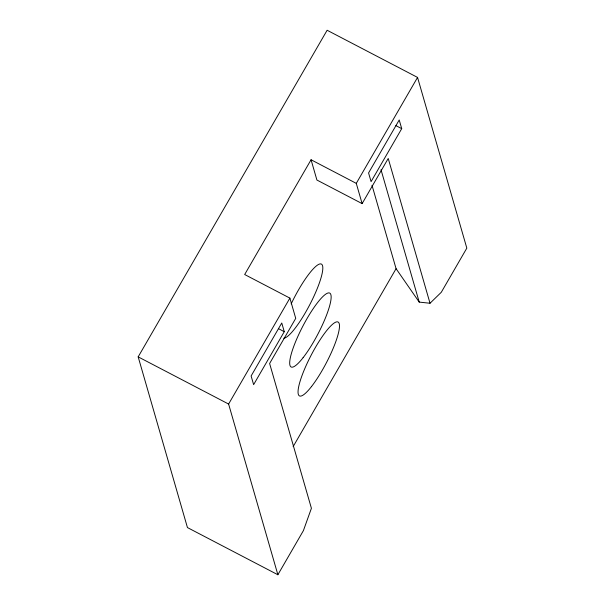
<?xml version="1.0" encoding="UTF-8"?>
<svg xmlns="http://www.w3.org/2000/svg" width="605" height="605" viewBox="0 0 605 605"><rect width="100%" height="100%" fill="white"/><g stroke="black" fill="none" stroke-linecap="round" stroke-linejoin="round"><path stroke-width="0.91" d="M311.061 159.765L316.907 180.025L362.123 203.613L356.277 183.36L311.061 159.765L244.67 274.526L289.886 298.114L295.732 318.366L269.618 363.507L311.409 508.283L303.407 530.615L277.876 574.75L187.444 527.575L138.174 356.867L327.123 30.25L417.556 77.425L466.826 248.133L441.295 292.268L430.019 303.249L419.22 302.107L396.078 268.68L372.007 185.296M277.876 574.75L228.607 404.049L289.886 298.114M356.277 183.36L417.556 77.425M284.267 331.684L253.624 384.651L251.12 375.97L281.764 323.002L284.267 331.684L278.406 328.628M401.72 128.653L371.077 181.613L368.574 172.939L399.217 119.971L401.72 128.653L395.859 125.59M362.123 203.613L388.228 158.472L430.019 303.249M293.138 446.619L396.078 268.68M138.174 356.867L228.607 404.049M381.006 169.718L419.22 302.107M291.179 303.876A41.677 8.5 -62.4 0 1 319.909 263.946A41.677 8.5 -62.4 0 1 312.203 299.861A41.677 8.5 -62.4 0 1 283.813 338.21M303.113 357.661A41.677 8.5 -62.4 0 0 330.859 294.673A41.677 8.5 -62.4 0 0 297.327 337.62A41.677 8.5 -62.4 0 0 303.113 357.661M311.462 386.595A41.677 8.5 -62.4 0 0 339.208 323.607A41.677 8.5 -62.4 0 0 305.676 366.554A41.677 8.5 -62.4 0 0 311.462 386.595"/></g></svg>
